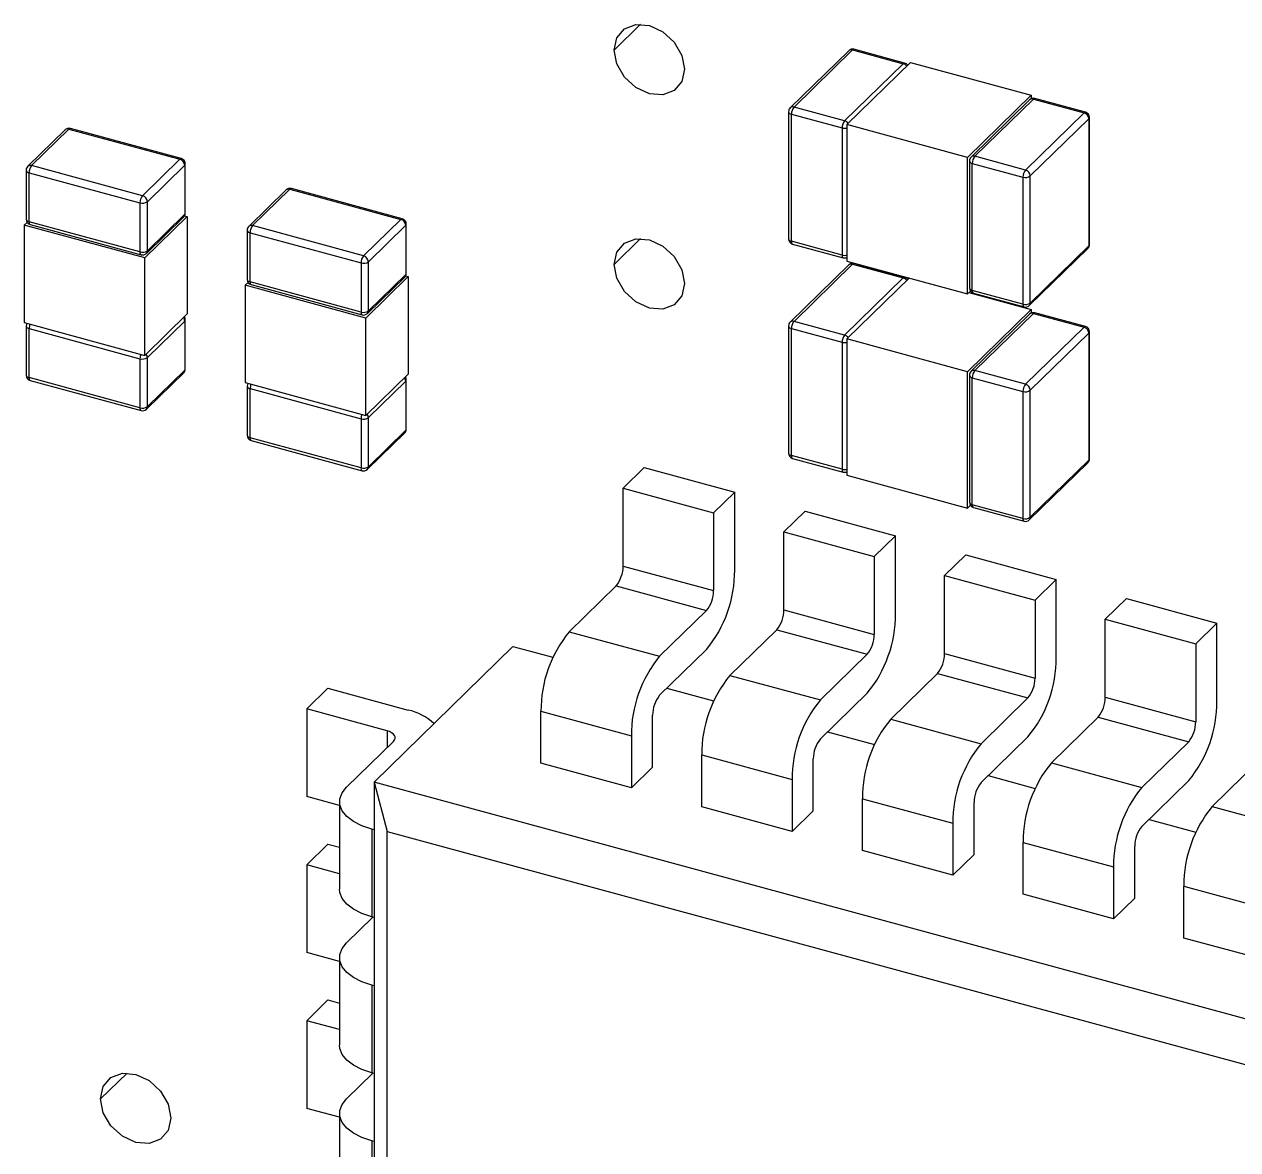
# Model space of a CAD drawing. Header units: inches. Extents: x 0 to 10.9, y 0 to 8.4.
# Drawn here: x 7.8492 to 8.0595, y 5.5978 to 5.7928 of the extents above; entities that cross this region are included whole.
import ezdxf

# ---------------------------------------------------------------- set-up
doc = ezdxf.new("R2010")
doc.units = ezdxf.units.IN
doc.header["$MEASUREMENT"] = 0

msp = doc.modelspace()

# ---------------------------------------------------------------- linework, layer by layer
at = {"color": 8, "linetype": 'Continuous', "lineweight": 25}
for p, q in [((7.956055331912171, 5.792781527292373), (7.951469671461411, 5.788305782112511)), ((7.956055331912171, 5.755660108758028), (7.951469671461411, 5.751184363578167)), ((7.912104803252539, 5.67039961717589), (7.912104803252538, 5.667503068371344)), ((7.867056405966995, 5.611114389202966), (7.862470745516234, 5.606638644023104))]:
    msp.add_line(p, q, dxfattribs=at)
at = {"color": 7, "linetype": 'Continuous', "lineweight": 25}
for p, q in [((7.992117433774375, 5.788206599793193), (7.98197507729054, 5.778307348936659)), ((7.982635056653046, 5.778441083671583), (7.99277741313688, 5.788340334528118)), ((7.99277741313688, 5.788340334528118), (8.001551955131475, 5.785955602029679)), ((8.001799764761403, 5.786057487262692), (7.993025222766808, 5.788442219761131)), ((8.001551955131475, 5.785955602029679), (7.991409598647641, 5.776056351173144)), ((8.002828597818663, 5.786158886860029), (7.991804297292757, 5.775398831581188)), ((8.002828597818663, 5.786158886860029), (8.02372036447246, 5.780480952339936)), ((8.02372036447246, 5.780480952339936), (8.012696063946553, 5.769720897061095)), ((8.023455083755072, 5.779689698013055), (8.013312727271238, 5.76979044715652)), ((8.01397270663374, 5.769924181891446), (8.024115063117577, 5.779823432747979)), ((8.02372036447246, 5.780480952339936), (8.02372036447246, 5.779872006529775)), ((8.024115063117577, 5.779823432747979), (8.032889605112171, 5.77743870024954)), ((8.033137414742098, 5.777540585482552), (8.024362872747504, 5.779925317980991)), ((7.981690174763282, 5.777631161812653), (7.981690174763282, 5.755628284645024)), ((7.98219408463201, 5.7772007596015), (7.990968626626605, 5.774816027103061)), ((7.98219408463201, 5.75519788243387), (7.98219408463201, 5.7772007596015)), ((7.991409598647641, 5.776056351173144), (7.982635056653046, 5.778441083671583)), ((8.032889605112171, 5.77743870024954), (8.022747248628336, 5.767539449393007)), ((7.876449164838619, 5.76950497820005), (7.857228739517125, 5.774728677958536)), ((7.990968626626605, 5.774816027103061), (7.990968626626605, 5.752813149935431)), ((7.991804297292757, 5.775398831581188), (7.991804297292757, 5.751776110695697)), ((8.012696063946553, 5.769720897061095), (7.991804297292757, 5.775398831581188)), ((8.023582919294489, 5.766502410153272), (8.033725275778323, 5.776401661009805)), ((8.033725275778323, 5.776401661009805), (8.033725275778323, 5.754398783842176)), ((8.033834487001934, 5.75462590122298), (8.033834487001934, 5.776628778390609)), ((7.856320950524692, 5.774493057990599), (7.849853360882827, 5.768180492227011)), ((7.850513340245332, 5.768314226961937), (7.856980929887198, 5.774626792725523)), ((7.856980929887198, 5.774626792725523), (7.876201355208691, 5.769403092967038)), ((7.876201355208691, 5.769403092967038), (7.869733765566825, 5.763090527203452)), ((7.870569436232977, 5.762053487963716), (7.877037025874843, 5.768366053727304)), ((7.877037025874843, 5.768366053727304), (7.877037025874843, 5.759861874208526)), ((7.877146237098454, 5.76008899158933), (7.877146237098454, 5.768593171108107)), ((8.012696063946553, 5.746098176175604), (8.012696063946553, 5.769720897061095)), ((8.013027824743977, 5.769114260032515), (8.013027824743977, 5.747111382864885)), ((8.013531734612705, 5.768683857821361), (8.022306276607301, 5.766299125322922)), ((8.013531734612705, 5.746680980653732), (8.013531734612705, 5.768683857821361)), ((8.022747248628336, 5.767539449393007), (8.01397270663374, 5.769924181891446)), ((7.849568458355568, 5.767504305103006), (7.849568458355568, 5.759000125584229)), ((7.850072368224295, 5.767073902891852), (7.86929279354579, 5.761850203133366)), ((7.850072368224295, 5.758569723373075), (7.850072368224295, 5.767073902891852)), ((7.869733765566825, 5.763090527203452), (7.850513340245332, 5.768314226961937)), ((8.022306276607301, 5.766299125322922), (8.022306276607301, 5.744296248155293)), ((8.023582919294489, 5.744499532985642), (8.023582919294489, 5.766502410153272)), ((7.88881491244396, 5.757904680341768), (7.895282502085826, 5.764217246105354)), ((7.895282502085826, 5.764217246105354), (7.91450292740732, 5.758993546346869)), ((7.914750737037247, 5.759095431579881), (7.895530311715754, 5.764319131338365)), ((7.870569436232977, 5.753549308444939), (7.870569436232977, 5.762053487963716)), ((7.894622522723321, 5.764083511370428), (7.888154933081456, 5.757770945606842)), ((7.86929279354579, 5.761850203133366), (7.86929279354579, 5.75334602361459)), ((7.84973136635535, 5.758469730805794), (7.849236697558144, 5.757986918894948)), ((7.849236697558144, 5.757986918894948), (7.849236697558144, 5.741113546833882)), ((7.870128464211941, 5.752308984374855), (7.849236697558144, 5.757986918894948)), ((7.86929279354579, 5.75334602361459), (7.850072368224295, 5.758569723373075)), ((7.850265530615404, 5.758088318492285), (7.869485955936898, 5.7528646187338)), ((7.877477997895879, 5.759482354560748), (7.870128464211941, 5.752308984374855)), ((7.870393744929331, 5.753100238701737), (7.876861334571196, 5.759412804465324)), ((7.877037025874843, 5.759861874208526), (7.870569436232977, 5.753549308444939)), ((7.877014794184912, 5.759608243404134), (7.877477997895879, 5.759482354560748)), ((7.877477997895879, 5.759482354560748), (7.877477997895879, 5.742608982499683)), ((7.908035337765453, 5.752680980583282), (7.88881491244396, 5.757904680341768)), ((7.91450292740732, 5.758993546346869), (7.908035337765453, 5.752680980583282)), ((7.908871008431606, 5.751643941343547), (7.915338598073472, 5.757956507107133)), ((7.915338598073472, 5.757956507107133), (7.915338598073472, 5.749452327588357)), ((7.915447809297083, 5.74967944496916), (7.915447809297083, 5.758183624487937)), ((7.887870030554197, 5.757094758482836), (7.887870030554197, 5.748590578964059)), ((7.888373940422924, 5.756664356271683), (7.907594365744417, 5.751440656513197)), ((7.888373940422924, 5.748160176752904), (7.888373940422924, 5.756664356271683)), ((7.990968626626605, 5.752813149935431), (7.98219408463201, 5.75519788243387)), ((7.982387247023119, 5.754716477553081), (7.991161789017713, 5.752331745054641)), ((8.023407227990841, 5.74405046324244), (8.033549584474676, 5.753949714098974)), ((8.033725275778323, 5.754398783842176), (8.023582919294489, 5.744499532985642)), ((7.870128464211941, 5.73543561231379), (7.870128464211941, 5.752308984374855)), ((7.908871008431606, 5.743139761824771), (7.908871008431606, 5.751643941343547)), ((7.991804297292757, 5.751776110695697), (8.012696063946553, 5.746098176175604)), ((7.907594365744417, 5.751440656513197), (7.907594365744417, 5.74293647699442)), ((7.915338598073472, 5.749452327588357), (7.908871008431606, 5.743139761824771)), ((7.992117433774375, 5.751085181258849), (7.98197507729054, 5.741185930402314)), ((7.982635056653046, 5.74131966513724), (7.99277741313688, 5.751218915993774)), ((7.99277741313688, 5.751218915993774), (8.001551955131475, 5.748834183495335)), ((8.001799764761403, 5.748936068728347), (7.993025222766808, 5.751320801226786)), ((7.888032938553978, 5.748060184185624), (7.887538269756773, 5.747577372274778)), ((7.887538269756773, 5.747577372274778), (7.887538269756773, 5.730704000213711)), ((7.908430036410569, 5.741899437754684), (7.887538269756773, 5.747577372274778)), ((7.907594365744417, 5.74293647699442), (7.888373940422924, 5.748160176752904)), ((7.888567102814032, 5.747678771872115), (7.907787528135526, 5.742455072113629)), ((7.915779570094507, 5.749072807940579), (7.908430036410569, 5.741899437754684)), ((7.908695317127959, 5.742690692081568), (7.915162906769824, 5.749003257845154)), ((7.91531636638354, 5.749198696783965), (7.915779570094507, 5.749072807940579)), ((7.915779570094507, 5.749072807940579), (7.915779570094507, 5.732199435879513)), ((8.001551955131475, 5.748834183495335), (7.991409598647641, 5.7389349326388)), ((8.002622215076208, 5.748836032442093), (7.991804297292757, 5.738277413046844)), ((8.01319073274376, 5.74658098808645), (8.012696063946553, 5.746098176175604)), ((8.012902446689008, 5.746299612059195), (8.02372036447246, 5.743359533805592)), ((8.022306276607301, 5.744296248155293), (8.013531734612705, 5.746680980653732)), ((8.013724897003815, 5.746199575772941), (8.022499438998409, 5.743814843274502)), ((8.02372036447246, 5.743359533805592), (8.012696063946553, 5.73259947852675)), ((8.02372036447246, 5.743359533805592), (8.02372036447246, 5.742750587995431)), ((7.849236697558144, 5.741113546833882), (7.870128464211941, 5.73543561231379)), ((7.877477997895879, 5.742608982499683), (7.870128464211941, 5.73543561231379)), ((7.870569436232977, 5.735056092666012), (7.877037025874843, 5.741368658429598)), ((7.877037025874843, 5.741368658429598), (7.877037025874843, 5.732864478910821)), ((7.877146237098454, 5.733091596291625), (7.877146237098454, 5.741595775810403)), ((7.908430036410569, 5.725026065693619), (7.908430036410569, 5.741899437754684)), ((7.991409598647641, 5.7389349326388), (7.982635056653046, 5.74131966513724)), ((8.023455083755072, 5.74256827947871), (8.013312727271238, 5.732669028622176)), ((8.01397270663374, 5.732802763357101), (8.024115063117577, 5.742702014213635)), ((8.024115063117577, 5.742702014213635), (8.032889605112171, 5.740317281715196)), ((8.033137414742098, 5.740419166948209), (8.024362872747504, 5.742803899446648)), ((7.849568458355568, 5.740506909805301), (7.849568458355568, 5.732002730286524)), ((7.850072368224295, 5.740076507594146), (7.86929279354579, 5.734852807835662)), ((7.850072368224295, 5.73157232807537), (7.850072368224295, 5.740076507594146)), ((7.981690174763282, 5.740509743278309), (7.981690174763282, 5.71850686611068)), ((7.98219408463201, 5.740079341067155), (7.990968626626605, 5.737694608568716)), ((7.98219408463201, 5.718076463899526), (7.98219408463201, 5.740079341067155)), ((8.032889605112171, 5.740317281715196), (8.022747248628336, 5.730418030858662)), ((8.023582919294489, 5.729380991618927), (8.033725275778323, 5.739280242475462)), ((8.033725275778323, 5.739280242475462), (8.033725275778323, 5.717277365307831)), ((8.033834487001934, 5.717504482688636), (8.033834487001934, 5.739507359856264)), ((7.990968626626605, 5.737694608568716), (7.990968626626605, 5.715691731401087)), ((8.012696063946553, 5.73259947852675), (7.991804297292757, 5.738277413046844)), ((7.991804297292757, 5.738277413046844), (7.991804297292757, 5.714654692161353)), ((7.86929279354579, 5.734852807835662), (7.86929279354579, 5.726348628316885)), ((7.870569436232977, 5.726551913147235), (7.870569436232977, 5.735056092666012)), ((7.877037025874843, 5.732864478910821), (7.870569436232977, 5.726551913147235)), ((8.022747248628336, 5.730418030858662), (8.01397270663374, 5.732802763357101)), ((7.86929279354579, 5.726348628316885), (7.850072368224295, 5.73157232807537)), ((7.850265530615404, 5.73109092319458), (7.869485955936898, 5.725867223436095)), ((7.870393744929331, 5.726102843404033), (7.876861334571196, 5.732415409167618)), ((7.887538269756773, 5.730704000213711), (7.908430036410569, 5.725026065693619)), ((7.915779570094507, 5.732199435879513), (7.908430036410569, 5.725026065693619)), ((7.908871008431606, 5.724646546045841), (7.915338598073472, 5.730959111809429)), ((7.915338598073472, 5.730959111809429), (7.915338598073472, 5.722454932290651)), ((7.915447809297083, 5.722682049671455), (7.915447809297083, 5.731186229190232)), ((8.012696063946553, 5.708976757641259), (8.012696063946553, 5.73259947852675)), ((8.013027824743977, 5.73199284149817), (8.013027824743977, 5.70998996433054)), ((8.013531734612705, 5.731562439287016), (8.022306276607301, 5.729177706788578)), ((8.013531734612705, 5.709559562119387), (8.013531734612705, 5.731562439287016)), ((7.887870030554197, 5.730097363185131), (7.887870030554197, 5.721593183666354)), ((7.888373940422924, 5.729666960973977), (7.907594365744417, 5.724443261215491)), ((7.888373940422924, 5.7211627814552), (7.888373940422924, 5.729666960973977)), ((8.022306276607301, 5.729177706788578), (8.022306276607301, 5.707174829620947)), ((8.023582919294489, 5.707378114451298), (8.023582919294489, 5.729380991618927)), ((7.907594365744417, 5.724443261215491), (7.907594365744417, 5.715939081696716)), ((7.908871008431606, 5.716142366527064), (7.908871008431606, 5.724646546045841)), ((7.915338598073472, 5.722454932290651), (7.908871008431606, 5.716142366527064)), ((7.907594365744417, 5.715939081696716), (7.888373940422924, 5.7211627814552)), ((7.888567102814032, 5.72068137657441), (7.907787528135526, 5.715457676815925)), ((7.908695317127959, 5.715693296783862), (7.915162906769824, 5.722005862547449)), ((7.990968626626605, 5.715691731401087), (7.98219408463201, 5.718076463899526)), ((7.953017846282892, 5.712431450733066), (7.956692613124861, 5.716018135826013)), ((7.956692613124861, 5.716018135826013), (7.972361438115208, 5.711759684935942)), ((7.982387247023119, 5.717595059018736), (7.991161789017713, 5.715210326520296)), ((8.023407227990841, 5.706929044708096), (8.033549584474676, 5.716828295564629)), ((8.033725275778323, 5.717277365307831), (8.023582919294489, 5.707378114451298)), ((7.991804297292757, 5.714654692161353), (8.012696063946553, 5.708976757641259)), ((7.953017846282892, 5.712431450733066), (7.96868667127324, 5.708172999842996)), ((7.953017846282892, 5.698932753084213), (7.953017846282892, 5.712431450733066)), ((7.972361438115208, 5.711759684935942), (7.96868667127324, 5.708172999842996)), ((7.972361438115208, 5.698260987287091), (7.972361438115208, 5.711759684935942)), ((8.022306276607301, 5.707174829620947), (8.013531734612705, 5.709559562119387)), ((7.96868667127324, 5.708172999842996), (7.96868667127324, 5.694674302194144)), ((7.980873535154622, 5.704860871372942), (7.984548301996591, 5.708447556465889)), ((7.984548301996591, 5.708447556465889), (8.00021712698694, 5.70418910557582)), ((8.01319073274376, 5.709459569552106), (8.012696063946553, 5.708976757641259)), ((8.013724897003815, 5.709078157238596), (8.022499438998409, 5.706693424740157)), ((7.980873535154622, 5.704860871372942), (7.99654236014497, 5.700602420482872)), ((7.980873535154622, 5.691362173724088), (7.980873535154622, 5.704860871372942)), ((8.00021712698694, 5.70418910557582), (7.99654236014497, 5.700602420482872)), ((8.00021712698694, 5.690690407926967), (8.00021712698694, 5.70418910557582)), ((7.99654236014497, 5.700602420482872), (7.99654236014497, 5.687103722834019)), ((8.00872922402635, 5.697290292012818), (8.01240399086832, 5.700876977105765)), ((8.01240399086832, 5.700876977105765), (8.028072815858668, 5.696618526215696)), ((7.953017846282892, 5.698932753084213), (7.96868667127324, 5.694674302194144)), ((8.00872922402635, 5.697290292012818), (8.0243980490167, 5.693031841122749)), ((8.00872922402635, 5.683791594363966), (8.00872922402635, 5.697290292012818)), ((7.943677813892887, 5.687566812198163), (7.951792924002236, 5.695487408445087)), ((7.951792924002236, 5.695487408445087), (7.967461748992584, 5.691228957555018)), ((8.028072815858668, 5.696618526215696), (8.0243980490167, 5.693031841122749)), ((8.028072815858668, 5.683119828566843), (8.028072815858668, 5.696618526215696)), ((8.0243980490167, 5.693031841122749), (8.0243980490167, 5.679533143473896)), ((8.036584912898082, 5.689719712652694), (8.04025967974005, 5.693306397745642)), ((8.04025967974005, 5.693306397745642), (8.055928504730398, 5.689047946855572)), ((7.967461748992584, 5.691228957555018), (7.959346638883235, 5.683308361308094)), ((7.980873535154622, 5.691362173724088), (7.99654236014497, 5.687103722834019)), ((8.036584912898082, 5.689719712652694), (8.05225373788843, 5.685461261762625)), ((8.036584912898082, 5.676221015003843), (8.036584912898082, 5.689719712652694)), ((8.055928504730398, 5.689047946855572), (8.05225373788843, 5.685461261762625)), ((8.055928504730398, 5.675549249206719), (8.055928504730398, 5.689047946855572)), ((7.943677813892887, 5.687566812198163), (7.959346638883235, 5.683308361308094)), ((7.971533502764617, 5.67999623283804), (7.979648612873965, 5.687916829084965)), ((7.979648612873965, 5.687916829084965), (7.995317437864313, 5.683658378194894)), ((7.909845538801931, 5.661529944440456), (7.933915261616828, 5.685022731799259)), ((7.933915261616828, 5.685022731799259), (7.940842655137268, 5.683140014676492)), ((7.959346638883235, 5.676559012483668), (7.967461748992584, 5.684479608730592)), ((8.05225373788843, 5.685461261762625), (8.05225373788843, 5.671962564113773)), ((7.995317437864313, 5.683658378194894), (7.987202327754965, 5.67573778194797)), ((8.00872922402635, 5.683791594363966), (8.0243980490167, 5.679533143473896)), ((7.999389191636347, 5.672425653477916), (8.007504301745694, 5.680346249724841)), ((8.007504301745694, 5.680346249724841), (8.023173126736044, 5.676087798834771)), ((7.971533502764617, 5.67999623283804), (7.987202327754965, 5.67573778194797)), ((7.898176958816673, 5.674184906855952), (7.901851725658643, 5.677771591948899)), ((7.901851725658643, 5.677771591948899), (7.915779570094507, 5.673986302268837)), ((7.960590431497523, 5.677772992205438), (7.968698344008998, 5.675569435316368)), ((7.987202327754965, 5.668988433123544), (7.995317437864313, 5.676909029370469)), ((8.023173126736044, 5.676087798834771), (8.015058016626694, 5.668167202587846)), ((8.036584912898082, 5.676221015003843), (8.05225373788843, 5.671962564113773)), ((7.912104803252539, 5.67039961717589), (7.898176958816673, 5.674184906855952)), ((7.898176958816673, 5.674184906855952), (7.898176958816673, 5.658998872000993)), ((7.938778124770262, 5.673785433641666), (7.95444694976061, 5.669526982751597)), ((7.938778124770262, 5.664786301875764), (7.938778124770262, 5.673785433641666)), ((7.958121716602578, 5.664114536078642), (7.958121716602578, 5.673113667844543)), ((7.999389191636347, 5.672425653477916), (8.015058016626694, 5.668167202587846)), ((8.027244880508077, 5.664855074117793), (8.035359990617424, 5.672775670364717)), ((8.035359990617424, 5.672775670364717), (8.051028815607772, 5.668517219474648)), ((7.95444694976061, 5.669526982751597), (7.95444694976061, 5.660527850985694)), ((7.988446120369252, 5.670202412845314), (7.996554032880726, 5.667998855956244)), ((7.905086078268512, 5.660652577617973), (7.91320118837786, 5.668573173864897)), ((8.015058016626694, 5.66141785376342), (8.023173126736044, 5.669338450010345)), ((8.051028815607772, 5.668517219474648), (8.042913705498425, 5.660596623227723)), ((7.966633813641992, 5.666214854281542), (7.98230263863234, 5.661956403391473)), ((7.966633813641992, 5.657215722515641), (7.966633813641992, 5.666214854281542)), ((7.985977405474309, 5.656543956718518), (7.985977405474309, 5.665543088484419)), ((7.95444694976061, 5.660527850985694), (7.938778124770262, 5.664786301875764)), ((7.958121716602578, 5.664114536078642), (7.95444694976061, 5.660527850985694)), ((8.027244880508077, 5.664855074117793), (8.042913705498425, 5.660596623227723)), ((8.055100569379807, 5.657284494757669), (8.063215679489154, 5.665205091004593)), ((7.909845538801931, 5.661529944440456), (7.912147947565106, 5.652969869310273)), ((8.160546738647499, 5.593394730199345), (7.909845538801931, 5.661529944440456)), ((7.909845538801931, 5.661529944440456), (7.909845538801931, 5.418553386761111)), ((7.98230263863234, 5.661956403391473), (7.98230263863234, 5.652957271625571)), ((8.016301809240982, 5.66263183348519), (8.024409721752457, 5.660428276596121)), ((8.042913705498425, 5.653847274403297), (8.051028815607772, 5.661767870650221)), ((7.90387262022838, 5.657450913272552), (7.898176958816673, 5.658998872000993)), ((7.90387262022838, 5.658129051164598), (7.90387262022838, 5.642943016309639)), ((7.98230263863234, 5.652957271625571), (7.966633813641992, 5.657215722515641)), ((7.994489502513721, 5.658644274921419), (8.01015832750407, 5.654385824031349)), ((7.994489502513721, 5.649645143155517), (7.994489502513721, 5.658644274921419)), ((8.013833094346039, 5.648973377358394), (8.013833094346039, 5.657972509124297)), ((8.055100569379807, 5.657284494757669), (8.070769394370155, 5.6530260438676)), ((7.985977405474309, 5.656543956718518), (7.98230263863234, 5.652957271625571)), ((8.044157498112712, 5.655061254125067), (8.052265410624187, 5.652857697235998)), ((7.909471618769795, 5.653346804374002), (7.909471618769795, 5.638160769519043)), ((7.909845538801931, 5.653245180921404), (7.909471618769795, 5.653346804374002)), ((7.912147947565106, 5.652969869310273), (8.153099656305567, 5.587484357845205)), ((7.912147947565106, 5.419442399985124), (7.912147947565106, 5.652969869310273)), ((8.01015832750407, 5.654385824031349), (8.01015832750407, 5.645386692265448)), ((7.898176958816673, 5.647187511558247), (7.901851725658643, 5.650774196651194)), ((7.901851725658643, 5.650774196651194), (7.90387262022838, 5.650224960809672)), ((8.022345191385451, 5.651073695561295), (8.038014016375799, 5.646815244671226)), ((8.022345191385451, 5.642074563795394), (8.022345191385451, 5.651073695561295)), ((8.01015832750407, 5.645386692265448), (7.994489502513721, 5.649645143155517)), ((8.013833094346039, 5.648973377358394), (8.01015832750407, 5.645386692265448)), ((8.041688783217769, 5.641402797998272), (8.041688783217769, 5.650401929764173)), ((7.90387262022838, 5.645639552829807), (7.898176958816673, 5.647187511558247)), ((7.898176958816673, 5.647187511558247), (7.898176958816673, 5.632001476703287)), ((8.038014016375799, 5.646815244671226), (8.038014016375799, 5.637816112905324)), ((8.050200880257181, 5.643503116201172), (8.065869705247529, 5.639244665311102)), ((8.050200880257181, 5.63450398443527), (8.050200880257181, 5.643503116201172)), ((8.038014016375799, 5.637816112905324), (8.022345191385451, 5.642074563795394)), ((8.041688783217769, 5.641402797998272), (8.038014016375799, 5.637816112905324)), ((7.905086078268512, 5.633655182320267), (7.909652067206406, 5.638111727500514)), ((7.909845538801931, 5.638059146066446), (7.909471618769795, 5.638160769519043)), ((8.065869705247529, 5.6302455335452), (8.050200880257181, 5.63450398443527)), ((7.90387262022838, 5.630453517974847), (7.898176958816673, 5.632001476703287)), ((7.90387262022838, 5.631131655866893), (7.90387262022838, 5.615945621011933)), ((7.909471618769795, 5.626349409076297), (7.909471618769795, 5.611163374221339)), ((7.909845538801931, 5.6262477856237), (7.909471618769795, 5.626349409076297)), ((7.898176958816673, 5.620190116260542), (7.901851725658643, 5.623776801353488)), ((7.901851725658643, 5.623776801353488), (7.90387262022838, 5.623227565511966)), ((7.90387262022838, 5.618642157532101), (7.898176958816673, 5.620190116260542)), ((7.898176958816673, 5.620190116260542), (7.898176958816673, 5.605004081405582)), ((7.905086078268512, 5.606657787022562), (7.909652067206406, 5.611114332202809)), ((7.909845538801931, 5.61106175076874), (7.909471618769795, 5.611163374221339)), ((7.90387262022838, 5.603456122677142), (7.898176958816673, 5.605004081405582)), ((7.90387262022838, 5.604134260569188), (7.90387262022838, 5.588948225714229)), ((7.909471618769795, 5.599352013778592), (7.909471618769795, 5.584165978923632)), ((7.909845538801931, 5.599250390325995), (7.909471618769795, 5.599352013778592))]:
    msp.add_line(p, q, dxfattribs=at)
at = {"color": 7, "linetype": 'Continuous', "lineweight": 25, "flags": 128}
for points in [[(7.951469671461411, 5.788305782112511), (7.951933506349348, 5.790439727706316), (7.953254396356141, 5.791996678660205), (7.955231247952156, 5.792739603305244), (7.957563103402101, 5.792555398098856), (7.959894958852049, 5.791472106613889), (7.961871810448063, 5.789654650158868), (7.963192700454857, 5.787379720003785), (7.963656535342793, 5.784993653642457), (7.963192700454857, 5.782859708048654), (7.961871810448063, 5.781302757094763), (7.959894958852049, 5.780559832449724), (7.957563103402101, 5.780744037656111), (7.955231247952156, 5.781827329141079), (7.953254396356141, 5.7836447855961), (7.951933506349348, 5.785919715751184), (7.951469671461411, 5.788305782112511)], [(7.951469671461411, 5.751184363578167), (7.951933506349348, 5.753318309171971), (7.953254396356141, 5.75487526012586), (7.955231247952156, 5.755618184770899), (7.957563103402101, 5.755433979564513), (7.959894958852049, 5.754350688079546), (7.961871810448063, 5.752533231624524), (7.963192700454857, 5.75025830146944), (7.963656535342793, 5.747872235108112), (7.963192700454857, 5.745738289514309), (7.961871810448063, 5.74418133856042), (7.959894958852049, 5.74343841391538), (7.957563103402101, 5.743622619121767), (7.955231247952156, 5.744705910606734), (7.953254396356141, 5.746523367061755), (7.951933506349348, 5.748798297216839), (7.951469671461411, 5.751184363578167)], [(7.91320118837786, 5.668573173864897), (7.913395555589133, 5.66881853859478), (7.913493246835674, 5.669078718522296), (7.91349050789766, 5.669343715078737), (7.913387444030946, 5.669603344595053), (7.913188015922129, 5.669847629654535), (7.912899887481592, 5.670067182519342), (7.912534131323718, 5.670253565896008), (7.912104803252539, 5.67039961717589)], [(7.909471618769795, 5.653346804374002), (7.907754306485076, 5.653931009493531), (7.906291281853584, 5.65467654300019), (7.905138768091432, 5.655554754459418), (7.904341055656166, 5.656531894697345), (7.903928800189309, 5.657570412762611), (7.903917844437255, 5.65863039898838), (7.904308609423415, 5.659671118698438), (7.905086078268512, 5.660652577617973)], [(7.909471618769795, 5.638160769519043), (7.907754306485076, 5.638744974638572), (7.906291281853584, 5.639490508145231), (7.905138768091432, 5.640368719604459), (7.904341055656166, 5.641345859842385), (7.903928800189309, 5.642384377907653), (7.90387262022838, 5.642943016309639)], [(7.909471618769795, 5.626349409076297), (7.907754306485076, 5.626933614195825), (7.906291281853584, 5.627679147702485), (7.905138768091432, 5.628557359161714), (7.904341055656166, 5.62953449939964), (7.903928800189309, 5.630573017464907), (7.903917844437255, 5.631633003690674), (7.904308609423415, 5.632673723400734), (7.905086078268512, 5.633655182320267)], [(7.909471618769795, 5.611163374221339), (7.907754306485076, 5.611747579340867), (7.906291281853584, 5.612493112847526), (7.905138768091432, 5.613371324306755), (7.904341055656166, 5.614348464544681), (7.903928800189309, 5.615386982609948), (7.90387262022838, 5.615945621011933)], [(7.862470745516234, 5.606638644023104), (7.862934580404171, 5.608772589616909), (7.864255470410964, 5.610329540570798), (7.866232322006979, 5.611072465215837), (7.868564177456926, 5.610888260009451), (7.870896032906872, 5.609804968524484), (7.872872884502886, 5.607987512069461), (7.874193774509679, 5.605712581914378), (7.874657609397617, 5.603326515553051), (7.874193774509679, 5.601192569959247), (7.872872884502886, 5.599635619005358), (7.870896032906872, 5.598892694360318), (7.868564177456926, 5.599076899566705), (7.866232322006979, 5.600160191051672), (7.864255470410964, 5.601977647506694), (7.862934580404171, 5.604252577661779), (7.862470745516234, 5.606638644023104)], [(7.909471618769795, 5.599352013778592), (7.907754306485076, 5.599936218898121), (7.906291281853584, 5.600681752404779), (7.905138768091432, 5.601559963864008), (7.904341055656166, 5.602537104101935), (7.903928800189309, 5.603575622167202), (7.903917844437255, 5.604635608392969), (7.904308609423415, 5.605676328103027), (7.905086078268512, 5.606657787022562)]]:
    msp.add_lwpolyline(points, dxfattribs=at)
at = {"color": 7, "linetype": 'Continuous', "lineweight": 25}
for centre, radius, start, end in [((7.99277741313688, 5.787530412669187), 0.00094488188976415, 74.79548684129016, 134.3050336190537), ((8.001551955131475, 5.785145680170748), 0.000944881889763917, 34.14813582620194, 74.79548684134213), ((8.024115063117577, 5.779013510889047), 0.0009448818897646732, 74.79548684134213, 134.3050336189785), ((7.982635056653046, 5.777631161812653), 0.0009448818897643818, 134.3050336190922, 180), ((7.984126326000524, 5.777212341800076), 0.001932276081082634, 140.5129436100795, 180.3434369841158), ((8.032579727247775, 5.776333772180312), 0.001147558420740003, 3.39156231502778, 74.33380982335777), ((8.032889605112171, 5.776628778390609), 0.000944881889763917, 0, 74.79548684134213), ((7.856980929887198, 5.773816870866592), 0.0009448818897646581, 74.79548684134213, 134.3050336190546), ((7.992900867995128, 5.774827609301636), 0.001932276081090309, 140.5129436102267, 180.3434369840881), ((7.875891477344294, 5.768298164897809), 0.001147558420741098, 3.391562315113692, 74.33380982332704), ((7.876201355208691, 5.768593171108107), 0.0009448818897634936, 0, 74.79548684127603), ((8.01397270663374, 5.769114260032515), 0.0009448818897634936, 134.3050336189766, 180), ((8.01546397598126, 5.768695440019925), 0.001932276081123323, 140.5129436105617, 180.3434369837399), ((7.850513340245332, 5.767504305103006), 0.0009448818897634936, 134.3050336190537, 180), ((7.852004609592831, 5.767085485090422), 0.001932276081103604, 140.5129436103188, 180.3434369839277), ((8.024238517975833, 5.766310707521494), 0.001932276081100418, 140.5129436103093, 180.343436983981), ((8.02273940415347, 5.767689398869536), 0.001456179935882635, 252.6960345907744, 305.3989149161352), ((8.022437370763939, 5.766434521323776), 0.001147558420742193, 3.391562315155336, 74.3338098232963), ((7.895282502085826, 5.763407324246423), 0.0009448818897640224, 74.795486841328, 134.3050336190922), ((7.871225034914328, 5.761861785331938), 0.001932276081106275, 140.5129436104062, 180.3434369839799), ((7.869725921091956, 5.763240476679989), 0.00145617993589018, 252.6960345909347, 305.39891491601), ((7.869423887702428, 5.761985599134222), 0.001147558420741098, 3.391562315069424, 74.33380982332704), ((7.876201355208691, 5.76008899158933), 0.0009448818897640377, 314.3050336190169, 0), ((7.850513340245332, 5.759000125584229), 0.000944881889763917, 180, 254.7954868413429), ((7.890306181791463, 5.756675938470252), 0.001932276081106259, 140.5129436103487, 180.3434369839009), ((7.914193049542919, 5.757888618277637), 0.001147558420744623, 3.391562315147466, 74.33380982319217), ((7.91450292740732, 5.758183624487937), 0.000944881889763917, 0, 74.79548684134213), ((7.88881491244396, 5.757094758482835), 0.0009448818897640377, 134.3050336190161, 179.9999999999462), ((7.982635056653046, 5.755628284645024), 0.0009448818897643818, 180, 254.7954868413288), ((8.032889605112171, 5.75462590122298), 0.0009448818897634936, 314.3050336190545, 0), ((7.869725921091959, 5.754736297161205), 0.001456179935883568, 252.6960345907515, 305.3989149160662), ((7.869733765566825, 5.753776425825744), 0.0009448818897646581, 254.7954868413429, 314.3050336190555), ((7.909526607112966, 5.751452238711763), 0.00193227608111671, 140.5129436104684, 180.3434369837938), ((7.908027493290588, 5.752830930059807), 0.001456179935879225, 252.6960345906557, 305.3989149161877), ((7.907725459901056, 5.751576052514053), 0.00114755842074181, 3.391562315066801, 74.33380982332704), ((7.991409598647641, 5.753243552146584), 0.0009448818897635609, 254.7954868413288, 294.690897351009), ((7.91450292740732, 5.749679444969162), 0.0009448818897646732, 314.3050336189793, 359.9999999998931), ((7.99277741313688, 5.750408994134843), 0.000944881889763402, 74.79548684127603, 134.3050336190537), ((7.88881491244396, 5.748590578964059), 0.00094488188976415, 180, 254.7954868412909), ((8.001551955131475, 5.748024261636404), 0.0009448818897639122, 34.14813582620194, 74.795486841328), ((8.01397270663374, 5.747111382864884), 0.0009448818897634936, 179.9999999999462, 254.7954868414327), ((7.908027493290586, 5.744326750541037), 0.001456179935885321, 252.6960345908056, 305.398914916103), ((8.022739404153471, 5.745686521701903), 0.001456179935879434, 252.6960345906557, 305.3989149161389), ((8.022747248628336, 5.744726650366446), 0.0009448818897640377, 254.7954868413429, 314.3050336190169), ((7.876201355208691, 5.741595775810403), 0.0009448818897639122, 0, 34.14813582620194), ((7.908035337765453, 5.743366879205573), 0.0009448818897646428, 254.7954868413949, 314.3050336191316), ((7.982635056653046, 5.740509743278309), 0.0009448818897643818, 134.3050336190922, 180), ((7.984126326000536, 5.740090923265729), 0.001932276081093857, 140.5129436102159, 180.3434369840611), ((8.024115063117577, 5.741892092354703), 0.0009448818897647741, 74.79548684135624, 134.3050336190161), ((7.850513340245332, 5.740506909805301), 0.0009448818897634936, 149.4166124370323, 180), ((7.99290086799513, 5.737706190767291), 0.001932276081092086, 140.5129436102398, 180.3434369840878), ((8.032579727247773, 5.739212353645967), 0.001147558420741863, 3.391562315111068, 74.33380982328434), ((8.032889605112171, 5.739507359856264), 0.0009448818897647741, 0, 74.79548684135624), ((7.869725921091957, 5.736243081382277), 0.001456179935883874, 252.6960345908181, 305.3989149161435), ((7.876201355208691, 5.733091596291625), 0.0009448818897640377, 314.3050336190169, 0), ((8.01397270663374, 5.73199284149817), 0.0009448818897634936, 134.305033618939, 180), ((8.015463975981254, 5.731574021485582), 0.001932276081116145, 140.5129436104887, 180.3434369838201), ((7.850513340245332, 5.732002730286522), 0.0009448818897634936, 179.9999999998923, 254.7954868413147), ((7.88881491244396, 5.730097363185131), 0.0009448818897636688, 149.416612436986, 180), ((7.91450292740732, 5.731186229190232), 0.0009448818897639122, 0, 34.14813582620194), ((8.024238517975826, 5.729189288987153), 0.001932276081092974, 140.5129436102769, 180.3434369840876), ((8.02273940415347, 5.730567980335192), 0.001456179935883359, 252.6960345907744, 305.398914916115), ((8.022437370763939, 5.729313102789433), 0.00114755842074181, 3.391562315066801, 74.33380982327236), ((7.869725921091957, 5.727738901863506), 0.001456179935888941, 252.6960345908909, 305.3989149160018), ((7.869733765566825, 5.726779030528038), 0.0009448818897640224, 254.7954868413288, 314.3050336190931), ((7.908027493290586, 5.725833534762113), 0.001456179935889824, 252.696034590868, 305.3989149159815), ((7.91450292740732, 5.722682049671455), 0.0009448818897640377, 314.3050336190169, 0), ((7.88881491244396, 5.721593183666354), 0.00094488188976415, 180, 254.7954868412909), ((7.982635056653046, 5.71850686611068), 0.0009448818897643818, 180, 254.7954868413429), ((7.908027493290589, 5.717329355243328), 0.001456179935881553, 252.6960345906202, 305.3989149160498), ((8.032889605112171, 5.717504482688636), 0.0009448818897640377, 314.3050336190169, 0), ((7.908035337765453, 5.716369483907869), 0.0009448818897652784, 254.7954868413949, 314.305033619094), ((7.991409598647641, 5.716122133612241), 0.0009448818897647741, 254.795486841357, 294.6908973509865), ((8.01397270663374, 5.70998996433054), 0.0009448818897634936, 180, 254.7954868414469), ((8.02273940415347, 5.70856510316757), 0.001456179935889824, 252.696034590868, 305.398914915953), ((8.022747248628336, 5.707605231832101), 0.000944881889763917, 254.7954868413429, 314.3050336190545), ((7.947650509148065, 5.698900580310408), 0.005367433558626135, 320.5129436103392, 0.3434369839213303), ((7.950892089575906, 5.698132296191869), 0.02146973423449904, 320.5129436103389, 0.3434369839237573), ((7.963319334138409, 5.694642129420338), 0.005367433558630093, 320.5129436103767, 0.343436983930527), ((7.975506198019801, 5.691330000950283), 0.005367433558620318, 320.5129436103117, 0.3434369839216713), ((7.978747778447642, 5.690561716831747), 0.02146973423449462, 320.5129436103266, 0.3434369839190879), ((7.960247473309555, 5.673914124736886), 0.02146973423449075, 140.5129436103234, 180.3434369839223), ((7.991175023010142, 5.687071550060215), 0.00536743355862653, 320.5129436103392, 0.3434369839117926), ((7.975916298299906, 5.669655673846817), 0.02146973423449371, 140.5129436103294, 180.3434369839223), ((8.003361886891547, 5.683759421590152), 0.005367433558602665, 320.5129436102556, 0.3434369840176166), ((8.006603467319382, 5.682991137471617), 0.02146973423448325, 320.5129436103261, 0.3434369839382344), ((7.988103162181286, 5.666343545376765), 0.02146973423449105, 140.5129436103301, 180.343436983927), ((8.019030711881856, 5.679500970700096), 0.005367433558643379, 320.5129436104158, 0.3434369838633085), ((7.963489053737405, 5.673145840618346), 0.005367433558626015, 140.512943610325, 180.3434369839032), ((8.03121757576326, 5.676188842230038), 0.005367433558622094, 320.512943610303, 0.3434369839215576), ((7.913766159089518, 5.664704409083814), 0.00949775578614114, 47.12169121039712, 77.76111574572722), ((8.003771987171634, 5.662085094486695), 0.02146973423449105, 140.5129436103286, 180.343436983927), ((8.0344591561911, 5.675420558111499), 0.02146973423449548, 320.5129436103314, 0.343436983921444), ((8.015958851053009, 5.658772966016642), 0.02146973423448494, 140.5129436103198, 180.3434369839295), ((8.046886400753609, 5.671930391339967), 0.005367433558620324, 320.5129436102983, 0.3434369839311522), ((7.991344742609122, 5.665575261258228), 0.005367433558612343, 140.5129436102785, 180.343436983961), ((8.031627676043353, 5.654514515126576), 0.02146973423447994, 140.5129436103211, 180.3434369839391), ((8.043814539924753, 5.651202386656514), 0.02146973423449903, 140.5129436103348, 180.3434369839198), ((8.019200431480868, 5.658004681898099), 0.005367433558629442, 140.5129436103552, 180.3434369838935), ((8.059483364915097, 5.646943935766445), 0.02146973423449548, 140.5129436103306, 180.3434369839199), ((8.071670228796485, 5.64363180729639), 0.0214697342345008, 140.512943610336, 180.3434369839151), ((8.047056120352579, 5.650434102537983), 0.005367433558609843, 140.5129436102811, 180.34343698398)]:
    msp.add_arc(centre, radius, start, end, dxfattribs=at)
at = {"color": 8, "linetype": 'Continuous', "lineweight": 25}
for centre, radius, start, end in [((7.9925617055641, 5.7877094862836), 0.0006667077804903573, 71.12277008004716, 131.78725199092), ((7.99298406622214, 5.788190013255512), 0.0002555425261004285, 80.73182999737772, 143.9675277113218), ((8.001758608216733, 5.785805280757081), 0.0002555425260929899, 80.73182999669598, 143.9675277124197), ((8.001221140158622, 5.784825327371348), 0.001177692383234898, 36.08222332398175, 73.68601320643631), ((8.023899355544797, 5.779192584503463), 0.0006667077804888168, 71.12277007999775, 131.7872519909708), ((8.024321716202836, 5.779673111475371), 0.000255542526101305, 80.73182999740979, 143.9675277108825), ((7.982237368721269, 5.77776162309863), 0.0005625312211751595, 193.4100365909984, 265.5870016675684), ((7.982421488353999, 5.777799678136056), 0.000676026981239355, 71.58382931556739, 131.3261927552874), ((8.033096258197427, 5.777288378976944), 0.0002555425260905084, 80.73182999620668, 143.9675277125075), ((7.856765222314419, 5.773995944481001), 0.000666707780493974, 71.12277008021816, 131.7872519907795), ((7.857187582972457, 5.77447647145292), 0.0002555425260970387, 80.73182999724942, 143.9675277118488), ((7.991410280127197, 5.776503293115598), 0.001744111352996154, 255.3315358416585, 283.0565627920453), ((7.991074851617515, 5.774920485058414), 0.001184165277641508, 36.18881998890733, 73.57941654164964), ((8.033520922439346, 5.776639742199454), 0.0003137561792477033, 310.6406362012302, 357.99746450461), ((7.876408008293939, 5.76925277169446), 0.0002555425260737906, 80.73182999376428, 143.9675277149522), ((7.876832672535858, 5.768604134916956), 0.0003137561792546764, 310.6406362018978, 357.997464504169), ((8.013575018701962, 5.769244721318487), 0.0005625312211715302, 193.4100365906213, 265.5870016678042), ((8.013759138334697, 5.769282776355911), 0.0006760269812449742, 71.58382931604332, 131.326192754996), ((7.850115652313547, 5.767634766388971), 0.0005625312211638345, 193.4100365900642, 265.5870016682897), ((7.850299771946284, 5.767672821426411), 0.0006760269812368269, 71.58382931549605, 131.3261927554297), ((7.895066794513045, 5.763586397860838), 0.0006667077804889639, 71.12277007992553, 131.7872519910726), ((7.895489155171069, 5.764066924832782), 0.00025554252606794, 80.73182999255707, 143.9675277152156), ((7.876832672535858, 5.760099955398179), 0.0003137561792550269, 310.6406362017922, 357.997464504169), ((7.850115652313548, 5.759130586870196), 0.0005625312211651105, 193.4100365902192, 265.5870016682134), ((7.85051750079371, 5.758468876217671), 0.0004564133577212291, 167.234825064908, 236.4911528583083), ((7.876427274760287, 5.759841526442639), 0.0006100905287571025, 315.3544713609714, 1.911285784816328), ((7.888601344144917, 5.757263274806228), 0.0006760269812497497, 71.58382931625742, 131.326192754917), ((7.914709580492548, 5.758843225074334), 0.0002555425260334122, 80.73182998806537, 143.9675277201051), ((7.915134244734483, 5.758194588296789), 0.0003137561792599413, 310.6406362020907, 357.9974645035491), ((7.888417224512172, 5.757225219768801), 0.0005625312211618734, 193.4100365901481, 265.5870016686436), ((7.982237368721266, 5.755758745930999), 0.0005625312211731834, 193.4100365908853, 265.5870016678251), ((7.982639217201418, 5.755097035278464), 0.000456413357715558, 167.2348250645181, 236.4911528587745), ((8.033115524663764, 5.754378436076289), 0.0006100905287606533, 315.3544713612059, 1.9112857848052), ((8.033520922439351, 5.754636865031822), 0.0003137561792420322, 310.6406362009143, 357.9974645052245), ((7.869767035633651, 5.753256856573809), 0.0004825518822486423, 169.3515604298145, 234.3744174934813), ((7.86995968511842, 5.753528960679051), 0.0006100905287580199, 315.3544713611481, 1.911285784896912), ((7.991442868714468, 5.75272398289465), 0.0004825518822491596, 169.351560429834, 234.3744174933956), ((7.99141029374042, 5.75450138366077), 0.001745050988022605, 255.3391492283436, 283.048949405405), ((7.914728846958919, 5.749431979822468), 0.0006100905287536111, 315.3544713607963, 1.911285784994187), ((7.915134244734493, 5.749690408778006), 0.0003137561792484008, 310.6406362013533, 357.9974645044535), ((7.992561705564101, 5.750588067749256), 0.0006667077804900709, 71.12277008011937, 131.7872519909769), ((7.992984066222125, 5.751068594721203), 0.0002555425260669203, 80.73182999272153, 143.967527715772), ((7.888417224512178, 5.748721040250029), 0.0005625312211685506, 193.4100365904413, 265.5870016680609), ((7.88881907299234, 5.748059329597501), 0.0004564133577227653, 167.234825065066, 236.4911528580294), ((8.001758608216717, 5.748683862222774), 0.0002555425260581177, 80.73182999177912, 143.9675277170749), ((8.001221140158618, 5.747703908836999), 0.001177692383240908, 36.08222332408949, 73.68601320634326), ((8.013575018701959, 5.747241844150857), 0.0005625312211693679, 193.4100365907053, 265.5870016681581), ((8.013976867182118, 5.746580133498327), 0.0004564133577196929, 167.23482506475, 236.4911528585872), ((7.908261257317051, 5.743119414058881), 0.0006100905287562741, 315.3544713610308, 1.911285784985841), ((8.022780518695166, 5.744207081114511), 0.000482551882251375, 169.3515604297888, 234.3744174931384), ((8.02297316817994, 5.744479185219753), 0.0006100905287503217, 315.3544713606212, 1.911285785005315), ((7.876004564439678, 5.741337993319802), 0.001032916726586428, 1.701240302047122, 37.65584452268839), ((7.876832672535855, 5.741606739619252), 0.000313756179258258, 310.6406362021789, 357.9974645040297), ((7.908068607832287, 5.742847309953642), 0.0004825518822556689, 169.3515604303008, 234.3744174930412), ((7.982421488354, 5.740678259601709), 0.0006760269812421646, 71.58382931580535, 131.3261927553011), ((8.023899355544799, 5.742071165969114), 0.0006667077804926496, 71.1227700802657, 131.7872519908813), ((8.02432171620284, 5.742551692941023), 0.0002555425261051364, 80.7318299983563, 143.9675277107069), ((7.850115652313549, 5.74063737109127), 0.0005625312211675967, 193.4100365903742, 265.5870016681441), ((7.852245415988893, 5.740037374578141), 0.002173400096660733, 158.2056981163669, 178.9683087676994), ((7.982237368721268, 5.740640204564284), 0.0005625312211738761, 193.4100365908434, 265.5870016676447), ((7.991074851617504, 5.737799066524057), 0.001184165277656618, 36.18881998905372, 73.57941654132506), ((8.033096258197428, 5.740166960442598), 0.0002555425260929899, 80.73182999669598, 143.9675277124197), ((8.033520922439351, 5.739518323665108), 0.0003137561792422105, 310.6406362008087, 357.9974645049002), ((7.991410280127195, 5.739381874581273), 0.001744111353014634, 255.3315358418775, 283.0565627919637), ((7.871482601616454, 5.734810291392622), 0.00219022077295294, 158.2862992127635, 178.8877076716413), ((7.869536974797819, 5.735025427556217), 0.001032916726579272, 1.701240301960332, 37.65584452274306), ((7.876427274760282, 5.732844131144936), 0.0006100905287623695, 315.3544713611452, 1.911285784632905), ((7.876832672535864, 5.733102560100471), 0.0003137561792495342, 310.6406362013707, 357.9974645044593), ((8.013759138334695, 5.732161357821574), 0.0006760269812379511, 71.58382931568644, 131.3261927552806), ((7.850115652313544, 5.73213319157249), 0.0005625312211637129, 193.4100365902152, 265.5870016685673), ((7.850517500793708, 5.731471480919965), 0.0004564133577196929, 167.23482506475, 236.4911528584328), ((7.914306136638312, 5.730928446699633), 0.001032916726581074, 1.701240302006652, 37.65584452279096), ((7.915134244734487, 5.731197192999081), 0.0003137561792550269, 310.6406362017922, 357.997464504007), ((8.013575018701962, 5.732123302784146), 0.0005625312211740689, 193.4100365909733, 265.5870016678321), ((7.888417224512174, 5.730227824471097), 0.0005625312211637812, 193.4100365901942, 265.5870016684771), ((7.890546988187547, 5.729627827957967), 0.002173400096686628, 158.2056981164885, 178.9683087675945), ((7.869767035633648, 5.726259461276102), 0.0004825518822451289, 169.3515604296329, 234.3744174937013), ((7.869959685118422, 5.726531565381347), 0.0006100905287562445, 315.3544713610308, 1.911285784902476), ((7.909784173815094, 5.724400744772447), 0.002190220772965526, 158.2862992127242, 178.8877076715082), ((7.90783854699644, 5.724615880936045), 0.001032916726587618, 1.701240302045659, 37.65584452262819), ((7.914728846958911, 5.722434584524765), 0.0006100905287614817, 315.3544713611458, 1.911285784635687), ((7.915134244734487, 5.722693013480303), 0.0003137561792546454, 310.6406362018978, 357.9974645043312), ((7.888417224512177, 5.721723644952321), 0.0005625312211659745, 193.4100365901982, 265.5870016681232), ((7.888819072992342, 5.721061934299796), 0.0004564133577244978, 167.2348250651153, 236.4911528579051), ((7.982237368721266, 5.718637327396654), 0.0005625312211722978, 193.4100365907973, 265.5870016678182), ((7.98263921720142, 5.717975616744121), 0.0004564133577180345, 167.2348250647007, 236.4911528586186), ((7.908068607832282, 5.715849914655935), 0.0004825518822512109, 169.3515604298925, 234.3744174932856), ((7.908261257317051, 5.716122018761176), 0.0006100905287562445, 315.3544713610308, 1.911285784902476), ((8.033115524663755, 5.717257017541948), 0.0006100905287693821, 315.3544713614954, 1.911285784360553), ((8.033520922439347, 5.71751544649748), 0.0003137561792458723, 310.6406362010897, 357.9974645049229), ((7.991442868714472, 5.715602564360306), 0.0004825518822529567, 169.3515604299314, 234.3744174930284), ((7.991410293740422, 5.717379965126417), 0.001745050988014439, 255.3391492281852, 283.0489494053791), ((8.013575018701959, 5.710120425616512), 0.0005625312211684823, 193.4100365906173, 265.5870016681511), ((8.013976867182118, 5.709458714963982), 0.0004564133577196929, 167.23482506475, 236.4911528585872), ((8.02297316817994, 5.707357766685408), 0.00061009052875009, 315.3544713606806, 1.911285785088681), ((8.02278051869517, 5.707085662580169), 0.0004825518822549469, 169.3515604302813, 234.3744174929798)]:
    msp.add_arc(centre, radius, start, end, dxfattribs=at)

doc.saveas('drawing.dxf')
